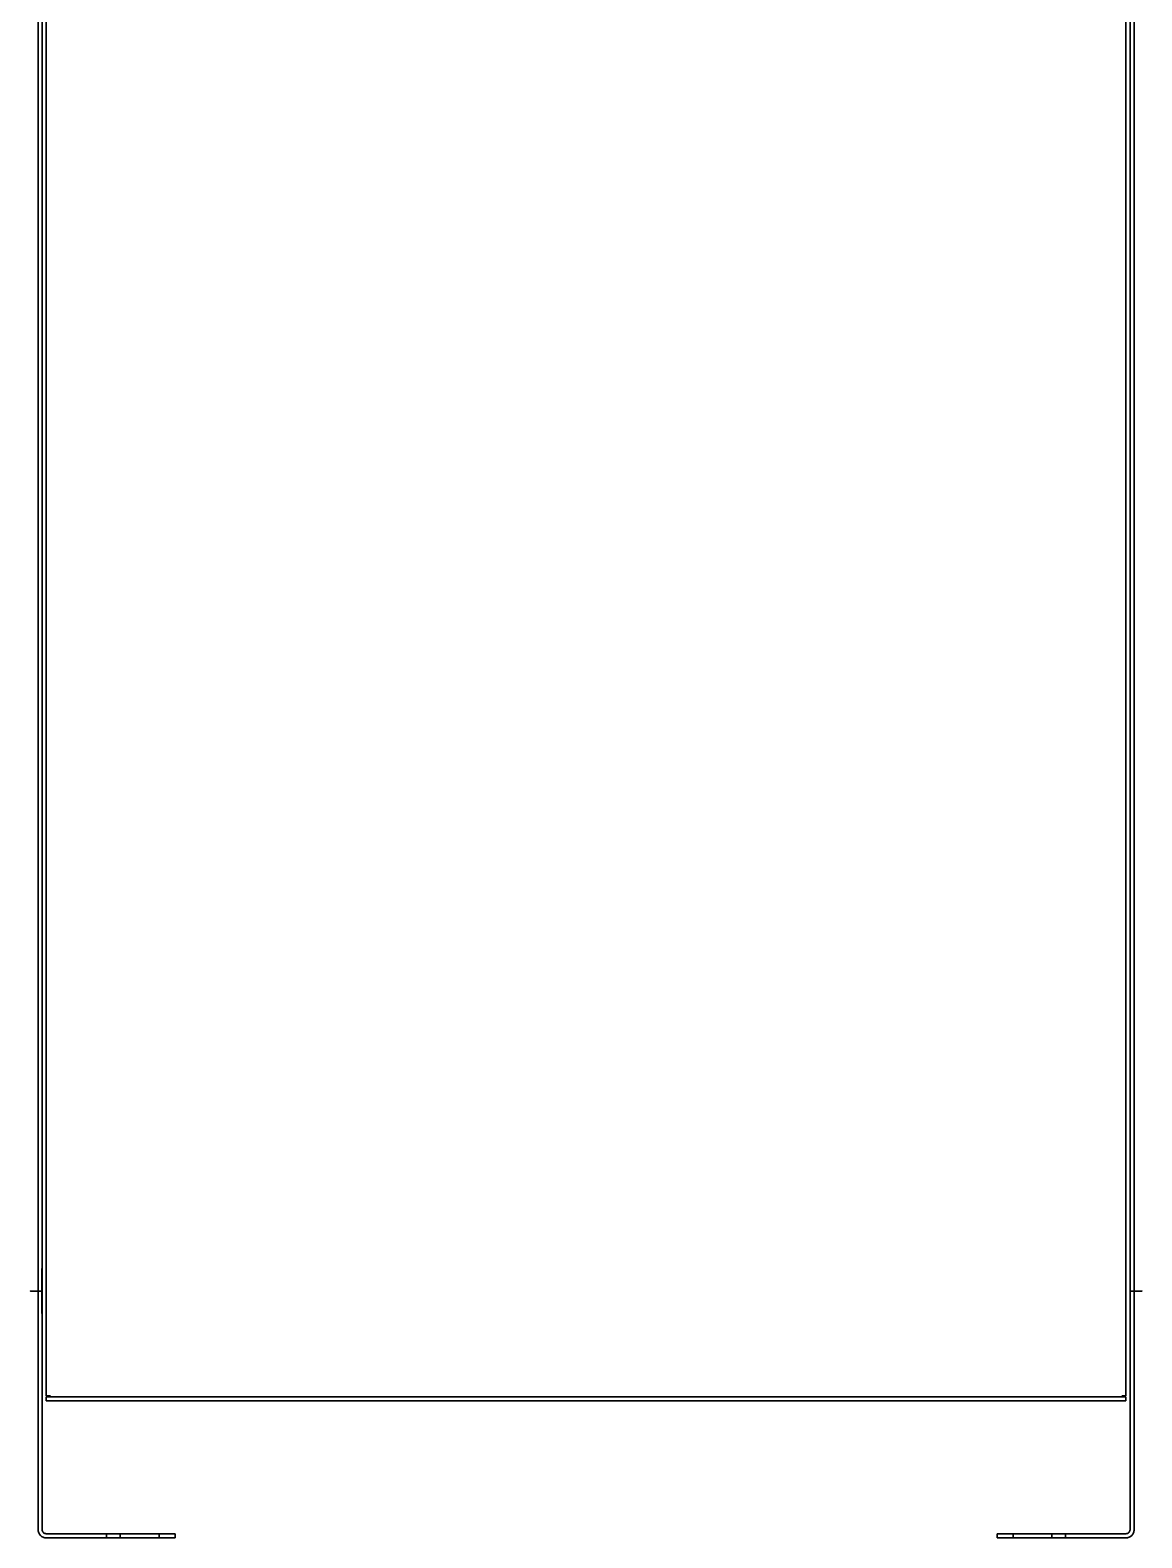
# Model space of a CAD drawing. Header units: inches. Extents: x -1371 to 1856, y -1888 to 3368.
# Drawn here: x -1371 to -221, y -1888 to -329 of the extents above; entities that cross this region are included whole.
import ezdxf

# ---------------------------------------------------------------- set-up
doc = ezdxf.new("R2010")
doc.units = ezdxf.units.IN
doc.header["$MEASUREMENT"] = 0
doc.layers.add('Warstwa 1', color=7, linetype='Continuous')

msp = doc.modelspace()

# ---------------------------------------------------------------- linework, layer by layer
at = {"layer": 'Warstwa 1', "color": 7, "lineweight": 35}
for points in [[(-1354, -534.1), (-1354, 392.4)], [(-1362.5, -1879.6), (-1362.5, 385.3)], [(-1362.5, 385.3), (-1362.5, -1879.6)], [(-1358.2, 385.3), (-1358.2, -1879.6)], [(-1358.2, -1879.6), (-1358.2, 385.3)], [(-237.1, -534.1), (-237.1, 389.2)], [(-237.1, 375.4), (-237.1, -534.1)], [(-232.8, 385.3), (-232.8, -1879.6)], [(-232.8, -1879.6), (-232.8, 385.3)], [(-228.6, -1879.6), (-228.6, 385.3)], [(-228.6, 385.3), (-228.6, -1879.6)], [(-1354, 65.3), (-1354, -1737.8)], [(-237.1, -1737.8), (-237.1, 65.3)], [(-1354, -122.8), (-1354, -1698.5)], [(-237.1, -1698.5), (-237.1, -122.8)], [(-1354, -534.1), (-1354, -612.8)], [(-1354, -534.1)], [(-1354, -612.8), (-1354, -534.1)], [(-237.1, -534.1)], [(-237.1, -534.1), (-237.1, -612.8)], [(-237.1, -534.1), (-237.1, -612.8)], [(-1354, -1737.8), (-1354, -612.8)], [(-1354, -612.8)], [(-1354, -1741.1), (-1354, -612.8)], [(-1349.7, -612.8)], [(-237.1, -612.8)], [(-237.1, -1741.1), (-237.1, -612.8)], [(-237.1, -612.8), (-237.1, -1737.8)], [(-244.6, -1598.9)], [(-244.6, -1603.2)], [(-1358.2, -1610.6), (-1358.2, -1655.6)], [(-1358.2, -1610.6), (-1358.2, -1655.6)], [(-1358.2, -1610.6)], [(-1354, -1655.6), (-1354, -1610.6)], [(-1354, -1610.6)], [(-1354, -1655.6), (-1354, -1610.6)], [(-237.1, -1610.6)], [(-237.1, -1655.6), (-237.1, -1610.6)], [(-232.8, -1610.6)], [(-232.8, -1655.6), (-232.8, -1610.6)], [(-232.8, -1610.6), (-232.8, -1655.6)], [(-1362.5, -1632.9), (-1358.2, -1632.9)], [(-1362.5, -1632.9), (-1362.5, -1632.9)], [(-1362.5, -1632.9), (-1358.2, -1632.9)], [(-1362.5, -1632.9), (-1362.5, -1632.9)], [(-1354, -1632.9), (-1354, -1703.8)], [(-1354, -1703.8), (-1354, -1632.9)], [(-237.1, -1632.9), (-237.1, -1703.8)], [(-237.1, -1632.9), (-237.1, -1703.8)], [(-237.1, -1632.9), (-237.1, -1632.9)], [(-228.6, -1632.9), (-232.8, -1632.9)], [(-228.6, -1632.9), (-232.8, -1632.9)], [(-228.6, -1632.9), (-228.6, -1632.9)], [(-228.6, -1632.9), (-228.6, -1632.9)], [(-1358.2, -1655.6)], [(-1354, -1655.6)], [(-237.1, -1655.6)], [(-232.8, -1655.6)], [(-1354, -1728.6), (-1354, -1698.5)], [(-237.1, -1728.6), (-237.1, -1698.5)], [(-1354, -1741.1), (-1354, -1728.6)], [(-237.1, -1741.1), (-237.1, -1728.6)], [(-1354, -1737.8), (-1354, -1741.1)], [(-1354, -1741.1), (-1354, -1737.8)], [(-1354, -1741.1)], [(-1349.7, -1741.1), (-1354, -1741.1)], [(-1349.7, -1741.1), (-1354, -1741.1)], [(-1354, -1741.1), (-1349.7, -1741.1)], [(-1354, -1741.1), (-1349.7, -1741.1)], [(-1354, -1741.1)], [(-1354, -1742.1), (-1354, -1746.3)], [(-1345.4, -1742.1), (-1354, -1742.1)], [(-237.1, -1742.1), (-1354, -1742.1)], [(-1354, -1742.1)], [(-1354, -1746.3), (-1354, -1742.1)], [(-1349.7, -1741.1)], [(-1349.7, -1741.1)], [(-1345.4, -1742.1), (-1348.7, -1742.1)], [(-1348.7, -1742.1)], [(-242.4, -1742.1), (-1348.7, -1742.1)], [(-1345.4, -1742.1), (-245.6, -1742.1)], [(-245.6, -1742.1), (-1345.4, -1742.1)], [(-237.1, -1742.1), (-245.6, -1742.1)], [(-242.4, -1742.1), (-245.6, -1742.1)], [(-242.4, -1742.1)], [(-241.4, -1741.1)], [(-241.4, -1741.1), (-237.1, -1741.1)], [(-241.4, -1741.1), (-237.1, -1741.1)], [(-241.4, -1741.1)], [(-237.1, -1741.1), (-241.4, -1741.1)], [(-241.4, -1741.1), (-237.1, -1741.1)], [(-237.1, -1737.8), (-237.1, -1741.1)], [(-237.1, -1737.8), (-237.1, -1741.1)], [(-237.1, -1741.1)], [(-237.1, -1741.1)], [(-237.1, -1742.1)], [(-237.1, -1742.1), (-237.1, -1746.3)], [(-237.1, -1746.3), (-237.1, -1742.1)], [(-1354, -1746.3), (-1345.4, -1746.3)], [(-1354, -1746.3), (-237.1, -1746.3)], [(-1354, -1746.3)], [(-1348.7, -1746.3), (-1345.4, -1746.3)], [(-1348.7, -1746.3), (-242.4, -1746.3)], [(-1348.7, -1746.3)], [(-1345.4, -1746.3), (-245.6, -1746.3)], [(-1345.4, -1746.3), (-245.6, -1746.3)], [(-245.6, -1746.3), (-237.1, -1746.3)], [(-242.4, -1746.3), (-245.6, -1746.3)], [(-242.4, -1746.3)], [(-237.1, -1746.3)], [(-1362.5, -1879.6)], [(-1358.2, -1879.6)], [(-1277.4, -1883.8), (-1354, -1883.8)], [(-1277.4, -1883.8), (-1354, -1883.8)], [(-1354, -1883.8)], [(-1291.6, -1883.8), (-1291.6, -1888.1)], [(-1291.6, -1883.8), (-1291.6, -1883.8)], [(-1291.6, -1883.8), (-1291.6, -1888.1)], [(-1291.6, -1883.8), (-1291.6, -1883.8)], [(-1277.4, -1888.1), (-1277.4, -1883.8)], [(-1237.3, -1883.8), (-1277.4, -1883.8)], [(-1277.4, -1883.8), (-1237.3, -1883.8)], [(-1277.4, -1888.1), (-1277.4, -1883.8)], [(-1237.3, -1883.8), (-1220.7, -1883.8)], [(-1220.7, -1883.8), (-1237.3, -1883.8)], [(-1237.3, -1888.1), (-1237.3, -1883.8)], [(-1237.3, -1883.8), (-1237.3, -1888.1)], [(-1220.7, -1888.1), (-1220.7, -1883.8)], [(-1220.7, -1883.8)], [(-1220.7, -1883.8), (-1220.7, -1888.1)], [(-370.3, -1888.1), (-370.3, -1883.8)], [(-370.3, -1883.8)], [(-370.3, -1883.8), (-370.3, -1888.1)], [(-353.7, -1883.8), (-370.3, -1883.8)], [(-370.3, -1883.8), (-353.7, -1883.8)], [(-353.7, -1883.8), (-313.6, -1883.8)], [(-313.6, -1883.8), (-353.7, -1883.8)], [(-353.7, -1888.1), (-353.7, -1883.8)], [(-353.7, -1883.8), (-353.7, -1888.1)], [(-313.6, -1883.8), (-313.6, -1888.1)], [(-313.6, -1883.8), (-237.1, -1883.8)], [(-313.6, -1888.1), (-313.6, -1883.8)], [(-313.6, -1883.8), (-237.1, -1883.8)], [(-299.5, -1883.8), (-299.5, -1888.1)], [(-299.5, -1883.8), (-299.5, -1883.8)], [(-299.5, -1883.8), (-299.5, -1888.1)], [(-299.5, -1883.8), (-299.5, -1883.8)], [(-237.1, -1883.8)], [(-232.8, -1879.6)], [(-228.6, -1879.6)], [(-1277.4, -1888.1), (-1354, -1888.1)], [(-1354, -1888.1), (-1277.4, -1888.1)], [(-1354, -1888.1)], [(-1237.3, -1888.1), (-1277.4, -1888.1)], [(-1220.7, -1888.1), (-1237.3, -1888.1)], [(-1220.7, -1888.1)], [(-370.3, -1888.1)], [(-353.7, -1888.1), (-370.3, -1888.1)], [(-313.6, -1888.1), (-353.7, -1888.1)], [(-313.6, -1888.1), (-237.1, -1888.1)], [(-237.1, -1888.1), (-313.6, -1888.1)], [(-237.1, -1888.1)]]:
    msp.add_lwpolyline(points, dxfattribs=at)
for points, knots in [([(-1362.5, -1632.9), (-1362.5, -1628.1), (-1362.5, -1623.3), (-1362.5, -1618.5), (-1362.5, -1623.3), (-1362.5, -1628.1), (-1362.5, -1632.9)], [0, 0, 0, 0, 1, 1, 1, 2, 2, 2, 2]), ([(-1362.5, -1632.9), (-1362.5, -1628.1), (-1362.5, -1623.3), (-1362.5, -1618.5), (-1362.5, -1623.3), (-1362.5, -1628.1), (-1362.5, -1632.9)], [0, 0, 0, 0, 1, 1, 1, 2, 2, 2, 2]), ([(-1362.5, -1632.9), (-1362.5, -1630.9), (-1362.5, -1628.7), (-1362.5, -1626.8), (-1362.5, -1625.3), (-1362.5, -1624.1), (-1362.5, -1622.1), (-1362.5, -1620.7), (-1362.5, -1618.8), (-1362.5, -1618.7), (-1362.5, -1618.7), (-1362.5, -1623.3), (-1362.5, -1626.1), (-1362.5, -1629.9), (-1362.5, -1630.2), (-1362.5, -1632.9)], [0, 0, 0, 0, 1, 1, 1, 2, 2, 2, 3, 3, 3, 4, 4, 4, 5, 5, 5, 5]), ([(-1362.5, -1632.9), (-1362.5, -1628.2), (-1362.5, -1623.5), (-1362.5, -1618.8), (-1362.5, -1623.5), (-1362.5, -1628.2), (-1362.5, -1632.9)], [0, 0, 0, 0, 1, 1, 1, 2, 2, 2, 2]), ([(-1358.4, -1632.9), (-1358.4, -1632.3), (-1358.4, -1631.7), (-1358.4, -1631.1), (-1358.4, -1630.6), (-1358.4, -1630.1), (-1358.4, -1629.5), (-1358.4, -1629), (-1358.4, -1628.5), (-1358.4, -1627.9), (-1358.4, -1627.4), (-1358.4, -1626.9), (-1358.4, -1626.4), (-1358.4, -1625.6), (-1358.4, -1624.9), (-1358.4, -1624.1), (-1358.4, -1623.4), (-1358.4, -1622.7), (-1358.4, -1622), (-1358.4, -1621.3), (-1358.4, -1620.6), (-1358.4, -1619.9), (-1358.4, -1619.3), (-1358.4, -1618.6), (-1358.4, -1618), (-1358.4, -1617.4), (-1358.4, -1616.8), (-1358.4, -1616.2), (-1358.4, -1615.7), (-1358.4, -1615.1), (-1358.4, -1614.6), (-1358.4, -1614.2), (-1358.4, -1613.7), (-1358.4, -1613.3), (-1358.4, -1612.8), (-1358.4, -1612.4), (-1358.4, -1612.1), (-1358.4, -1611.7), (-1358.4, -1611.4), (-1358.4, -1611.1), (-1358.4, -1610.9), (-1358.4, -1610.6), (-1358.4, -1610.4), (-1358.4, -1610.2), (-1358.4, -1610.1), (-1358.4, -1610), (-1358.4, -1609.9), (-1358.4, -1609.8), (-1358.4, -1609.8), (-1358.4, -1609.7), (-1358.4, -1609.7), (-1358.4, -1609.7), (-1358.4, -1609.8), (-1358.4, -1609.8), (-1358.4, -1609.9), (-1358.4, -1610), (-1358.4, -1610.1), (-1358.4, -1610.3), (-1358.4, -1610.5), (-1358.4, -1610.7), (-1358.4, -1611), (-1358.4, -1611.2), (-1358.4, -1611.5), (-1358.4, -1611.9), (-1358.4, -1612.2), (-1358.4, -1612.6), (-1358.4, -1613), (-1358.4, -1613.4), (-1358.4, -1613.8), (-1358.4, -1614.3), (-1358.4, -1614.8), (-1358.4, -1615.3), (-1358.4, -1615.9), (-1358.4, -1616.4), (-1358.4, -1617), (-1358.4, -1617.6), (-1358.4, -1618.2), (-1358.4, -1618.9), (-1358.4, -1619.5), (-1358.4, -1620.2), (-1358.4, -1620.9), (-1358.4, -1621.6), (-1358.4, -1622.7), (-1358.4, -1623.8), (-1358.4, -1624.9), (-1358.4, -1625.5), (-1358.4, -1626), (-1358.4, -1626.5), (-1358.4, -1627), (-1358.4, -1627.6), (-1358.4, -1628.1), (-1358.4, -1628.6), (-1358.4, -1629.2), (-1358.4, -1629.7), (-1358.4, -1630.2), (-1358.4, -1630.8), (-1358.4, -1631.3), (-1358.4, -1631.8), (-1358.4, -1632.4), (-1358.4, -1632.9)], [0, 0, 0, 0, 1, 1, 1, 2, 2, 2, 3, 3, 3, 4, 4, 4, 5, 5, 5, 6, 6, 6, 7, 7, 7, 8, 8, 8, 9, 9, 9, 10, 10, 10, 11, 11, 11, 12, 12, 12, 13, 13, 13, 14, 14, 14, 15, 15, 15, 16, 16, 16, 17, 17, 17, 18, 18, 18, 19, 19, 19, 20, 20, 20, 21, 21, 21, 22, 22, 22, 23, 23, 23, 24, 24, 24, 25, 25, 25, 26, 26, 26, 27, 27, 27, 28, 28, 28, 29, 29, 29, 30, 30, 30, 31, 31, 31, 32, 32, 32, 33, 33, 33, 33]), ([(-1358.4, -1632.9), (-1358.4, -1632.3), (-1358.4, -1631.7), (-1358.4, -1631.1), (-1358.4, -1630.6), (-1358.4, -1630.1), (-1358.4, -1629.5), (-1358.4, -1629), (-1358.4, -1628.5), (-1358.4, -1627.9), (-1358.4, -1627.4), (-1358.4, -1626.9), (-1358.4, -1626.4), (-1358.4, -1625.6), (-1358.4, -1624.9), (-1358.4, -1624.1), (-1358.4, -1623.4), (-1358.4, -1622.7), (-1358.4, -1622), (-1358.4, -1621.3), (-1358.4, -1620.6), (-1358.4, -1619.9), (-1358.4, -1619.3), (-1358.4, -1618.6), (-1358.4, -1618), (-1358.4, -1617.4), (-1358.4, -1616.8), (-1358.4, -1616.2), (-1358.4, -1615.7), (-1358.4, -1615.1), (-1358.4, -1614.6), (-1358.4, -1614.2), (-1358.4, -1613.7), (-1358.4, -1613.3), (-1358.4, -1612.8), (-1358.4, -1612.4), (-1358.4, -1612.1), (-1358.4, -1611.7), (-1358.4, -1611.4), (-1358.4, -1611.1), (-1358.4, -1610.9), (-1358.4, -1610.6), (-1358.4, -1610.4), (-1358.4, -1610.2), (-1358.4, -1610.1), (-1358.4, -1610), (-1358.4, -1609.9), (-1358.4, -1609.8), (-1358.4, -1609.8), (-1358.4, -1609.7), (-1358.4, -1609.7), (-1358.4, -1609.7), (-1358.4, -1609.8), (-1358.4, -1609.8), (-1358.4, -1609.9), (-1358.4, -1610), (-1358.4, -1610.1), (-1358.4, -1610.3), (-1358.4, -1610.5), (-1358.4, -1610.7), (-1358.4, -1611), (-1358.4, -1611.2), (-1358.4, -1611.5), (-1358.4, -1611.9), (-1358.4, -1612.2), (-1358.4, -1612.6), (-1358.4, -1613), (-1358.4, -1613.4), (-1358.4, -1613.8), (-1358.4, -1614.3), (-1358.4, -1614.8), (-1358.4, -1615.3), (-1358.4, -1615.9), (-1358.4, -1616.4), (-1358.4, -1617), (-1358.4, -1617.6), (-1358.4, -1618.2), (-1358.4, -1618.9), (-1358.4, -1619.5), (-1358.4, -1620.2), (-1358.4, -1620.9), (-1358.4, -1621.6), (-1358.4, -1622.7), (-1358.4, -1623.8), (-1358.4, -1624.9), (-1358.4, -1625.5), (-1358.4, -1626), (-1358.4, -1626.5), (-1358.4, -1627), (-1358.4, -1627.6), (-1358.4, -1628.1), (-1358.4, -1628.6), (-1358.4, -1629.2), (-1358.4, -1629.7), (-1358.4, -1630.2), (-1358.4, -1630.8), (-1358.4, -1631.3), (-1358.4, -1631.8), (-1358.4, -1632.4), (-1358.4, -1632.9)], [0, 0, 0, 0, 1, 1, 1, 2, 2, 2, 3, 3, 3, 4, 4, 4, 5, 5, 5, 6, 6, 6, 7, 7, 7, 8, 8, 8, 9, 9, 9, 10, 10, 10, 11, 11, 11, 12, 12, 12, 13, 13, 13, 14, 14, 14, 15, 15, 15, 16, 16, 16, 17, 17, 17, 18, 18, 18, 19, 19, 19, 20, 20, 20, 21, 21, 21, 22, 22, 22, 23, 23, 23, 24, 24, 24, 25, 25, 25, 26, 26, 26, 27, 27, 27, 28, 28, 28, 29, 29, 29, 30, 30, 30, 31, 31, 31, 32, 32, 32, 33, 33, 33, 33]), ([(-1358.2, -1632.9), (-1358.2, -1628.1), (-1358.2, -1623.3), (-1358.2, -1618.5), (-1358.2, -1623.3), (-1358.2, -1628.1), (-1358.2, -1632.9)], [0, 0, 0, 0, 1, 1, 1, 2, 2, 2, 2]), ([(-1358.2, -1632.9), (-1358.2, -1628.1), (-1358.2, -1623.3), (-1358.2, -1618.5), (-1358.2, -1623.3), (-1358.2, -1628.1), (-1358.2, -1632.9)], [0, 0, 0, 0, 1, 1, 1, 2, 2, 2, 2]), ([(-1354, -1632.9), (-1354, -1628), (-1354, -1623), (-1354, -1618.1), (-1354, -1623), (-1354, -1628), (-1354, -1632.9)], [0, 0, 0, 0, 1, 1, 1, 2, 2, 2, 2]), ([(-1354, -1632.9), (-1354, -1628.1), (-1354, -1623.3), (-1354, -1618.5), (-1354, -1623.3), (-1354, -1628.1), (-1354, -1632.9)], [0, 0, 0, 0, 1, 1, 1, 2, 2, 2, 2]), ([(-237.1, -1632.9), (-237.1, -1628), (-237.1, -1623), (-237.1, -1618.1), (-237.1, -1623), (-237.1, -1628), (-237.1, -1632.9)], [0, 0, 0, 0, 1, 1, 1, 2, 2, 2, 2]), ([(-232.8, -1632.9), (-232.8, -1628.1), (-232.8, -1623.3), (-232.8, -1618.5), (-232.8, -1623.3), (-232.8, -1628.1), (-232.8, -1632.9)], [0, 0, 0, 0, 1, 1, 1, 2, 2, 2, 2]), ([(-232.8, -1632.9), (-232.8, -1628.1), (-232.8, -1623.3), (-232.8, -1618.5), (-232.8, -1623.3), (-232.8, -1628.1), (-232.8, -1632.9)], [0, 0, 0, 0, 1, 1, 1, 2, 2, 2, 2]), ([(-232.7, -1632.9), (-232.7, -1632.4), (-232.7, -1631.8), (-232.7, -1631.3), (-232.7, -1630.8), (-232.7, -1630.2), (-232.7, -1629.7), (-232.7, -1629.2), (-232.7, -1628.6), (-232.7, -1628.1), (-232.7, -1627.6), (-232.7, -1627), (-232.7, -1626.5), (-232.7, -1626), (-232.7, -1625.5), (-232.7, -1624.9), (-232.7, -1623.8), (-232.7, -1622.7), (-232.7, -1621.6), (-232.7, -1620.9), (-232.7, -1620.2), (-232.7, -1619.5), (-232.7, -1618.9), (-232.7, -1618.2), (-232.7, -1617.6), (-232.7, -1617), (-232.7, -1616.4), (-232.7, -1615.9), (-232.7, -1615.3), (-232.7, -1614.8), (-232.7, -1614.3), (-232.7, -1613.8), (-232.7, -1613.4), (-232.7, -1613), (-232.7, -1612.6), (-232.7, -1612.2), (-232.7, -1611.9), (-232.7, -1611.5), (-232.7, -1611.2), (-232.7, -1611), (-232.7, -1610.7), (-232.7, -1610.5), (-232.7, -1610.3), (-232.7, -1610.1), (-232.7, -1610), (-232.7, -1609.9), (-232.7, -1609.8), (-232.7, -1609.8), (-232.7, -1609.7), (-232.7, -1609.7), (-232.7, -1609.7), (-232.7, -1609.8), (-232.7, -1609.8), (-232.7, -1609.9), (-232.7, -1610), (-232.7, -1610.1), (-232.7, -1610.2), (-232.7, -1610.4), (-232.7, -1610.6), (-232.7, -1610.9), (-232.7, -1611.1), (-232.7, -1611.4), (-232.7, -1611.7), (-232.7, -1612.1), (-232.7, -1612.4), (-232.7, -1612.8), (-232.7, -1613.3), (-232.7, -1613.7), (-232.7, -1614.2), (-232.7, -1614.6), (-232.7, -1615.1), (-232.7, -1615.7), (-232.7, -1616.2), (-232.7, -1616.8), (-232.7, -1617.4), (-232.7, -1618), (-232.7, -1618.6), (-232.7, -1619.3), (-232.7, -1619.9), (-232.7, -1620.6), (-232.7, -1621.3), (-232.7, -1622), (-232.7, -1622.7), (-232.7, -1623.4), (-232.7, -1624.1), (-232.7, -1624.9), (-232.7, -1625.6), (-232.7, -1626.4), (-232.7, -1626.9), (-232.7, -1627.4), (-232.7, -1627.9), (-232.7, -1628.5), (-232.7, -1629), (-232.7, -1629.5), (-232.7, -1630.1), (-232.7, -1630.6), (-232.7, -1631.1), (-232.7, -1631.7), (-232.7, -1632.3), (-232.7, -1632.9)], [0, 0, 0, 0, 1, 1, 1, 2, 2, 2, 3, 3, 3, 4, 4, 4, 5, 5, 5, 6, 6, 6, 7, 7, 7, 8, 8, 8, 9, 9, 9, 10, 10, 10, 11, 11, 11, 12, 12, 12, 13, 13, 13, 14, 14, 14, 15, 15, 15, 16, 16, 16, 17, 17, 17, 18, 18, 18, 19, 19, 19, 20, 20, 20, 21, 21, 21, 22, 22, 22, 23, 23, 23, 24, 24, 24, 25, 25, 25, 26, 26, 26, 27, 27, 27, 28, 28, 28, 29, 29, 29, 30, 30, 30, 31, 31, 31, 32, 32, 32, 33, 33, 33, 33]), ([(-232.7, -1632.9), (-232.7, -1632.4), (-232.7, -1631.8), (-232.7, -1631.3), (-232.7, -1630.8), (-232.7, -1630.2), (-232.7, -1629.7), (-232.7, -1629.2), (-232.7, -1628.6), (-232.7, -1628.1), (-232.7, -1627.6), (-232.7, -1627), (-232.7, -1626.5), (-232.7, -1626), (-232.7, -1625.5), (-232.7, -1624.9), (-232.7, -1623.8), (-232.7, -1622.7), (-232.7, -1621.6), (-232.7, -1620.9), (-232.7, -1620.2), (-232.7, -1619.5), (-232.7, -1618.9), (-232.7, -1618.2), (-232.7, -1617.6), (-232.7, -1617), (-232.7, -1616.4), (-232.7, -1615.9), (-232.7, -1615.3), (-232.7, -1614.8), (-232.7, -1614.3), (-232.7, -1613.8), (-232.7, -1613.4), (-232.7, -1613), (-232.7, -1612.6), (-232.7, -1612.2), (-232.7, -1611.9), (-232.7, -1611.5), (-232.7, -1611.2), (-232.7, -1611), (-232.7, -1610.7), (-232.7, -1610.5), (-232.7, -1610.3), (-232.7, -1610.1), (-232.7, -1610), (-232.7, -1609.9), (-232.7, -1609.8), (-232.7, -1609.8), (-232.7, -1609.7), (-232.7, -1609.7), (-232.7, -1609.7), (-232.7, -1609.8), (-232.7, -1609.8), (-232.7, -1609.9), (-232.7, -1610), (-232.7, -1610.1), (-232.7, -1610.2), (-232.7, -1610.4), (-232.7, -1610.6), (-232.7, -1610.9), (-232.7, -1611.1), (-232.7, -1611.4), (-232.7, -1611.7), (-232.7, -1612.1), (-232.7, -1612.4), (-232.7, -1612.8), (-232.7, -1613.3), (-232.7, -1613.7), (-232.7, -1614.2), (-232.7, -1614.6), (-232.7, -1615.1), (-232.7, -1615.7), (-232.7, -1616.2), (-232.7, -1616.8), (-232.7, -1617.4), (-232.7, -1618), (-232.7, -1618.6), (-232.7, -1619.3), (-232.7, -1619.9), (-232.7, -1620.6), (-232.7, -1621.3), (-232.7, -1622), (-232.7, -1622.7), (-232.7, -1623.4), (-232.7, -1624.1), (-232.7, -1624.9), (-232.7, -1625.6), (-232.7, -1626.4), (-232.7, -1626.9), (-232.7, -1627.4), (-232.7, -1627.9), (-232.7, -1628.5), (-232.7, -1629), (-232.7, -1629.5), (-232.7, -1630.1), (-232.7, -1630.6), (-232.7, -1631.1), (-232.7, -1631.7), (-232.7, -1632.3), (-232.7, -1632.9)], [0, 0, 0, 0, 1, 1, 1, 2, 2, 2, 3, 3, 3, 4, 4, 4, 5, 5, 5, 6, 6, 6, 7, 7, 7, 8, 8, 8, 9, 9, 9, 10, 10, 10, 11, 11, 11, 12, 12, 12, 13, 13, 13, 14, 14, 14, 15, 15, 15, 16, 16, 16, 17, 17, 17, 18, 18, 18, 19, 19, 19, 20, 20, 20, 21, 21, 21, 22, 22, 22, 23, 23, 23, 24, 24, 24, 25, 25, 25, 26, 26, 26, 27, 27, 27, 28, 28, 28, 29, 29, 29, 30, 30, 30, 31, 31, 31, 32, 32, 32, 33, 33, 33, 33]), ([(-228.6, -1632.9), (-228.6, -1628.1), (-228.6, -1623.3), (-228.6, -1618.5), (-228.6, -1623.3), (-228.6, -1628.1), (-228.6, -1632.9)], [0, 0, 0, 0, 1, 1, 1, 2, 2, 2, 2]), ([(-228.6, -1632.9), (-228.6, -1628.1), (-228.6, -1623.3), (-228.6, -1618.5), (-228.6, -1623.3), (-228.6, -1628.1), (-228.6, -1632.9)], [0, 0, 0, 0, 1, 1, 1, 2, 2, 2, 2]), ([(-228.6, -1632.9), (-228.6, -1628.2), (-228.6, -1623.5), (-228.6, -1618.8), (-228.6, -1623.5), (-228.6, -1628.2), (-228.6, -1632.9)], [0, 0, 0, 0, 1, 1, 1, 2, 2, 2, 2]), ([(-228.6, -1632.9), (-228.6, -1628.2), (-228.6, -1623.5), (-228.6, -1618.8), (-228.6, -1623.5), (-228.6, -1628.2), (-228.6, -1632.9)], [0, 0, 0, 0, 1, 1, 1, 2, 2, 2, 2]), ([(-1358.4, -1632.9), (-1360.6, -1632.9), (-1359.6, -1632.9), (-1362.8, -1632.9), (-1364.8, -1632.9), (-1368.3, -1632.9), (-1369.7, -1632.9), (-1370.4, -1632.9), (-1370.6, -1632.9), (-1370.3, -1632.9), (-1369.8, -1632.9), (-1368.4, -1632.9), (-1367.4, -1632.9), (-1365.7, -1632.9), (-1365.2, -1632.9), (-1364.1, -1632.9), (-1362.6, -1632.9), (-1360.1, -1632.9), (-1358.4, -1632.9)], [0, 0, 0, 0, 1, 1, 1, 2, 2, 2, 3, 3, 3, 4, 4, 4, 5, 5, 5, 6, 6, 6, 6]), ([(-1358.4, -1632.9), (-1360.6, -1632.9), (-1359, -1632.9), (-1362.4, -1632.9), (-1364.4, -1632.9), (-1368, -1632.9), (-1369.5, -1632.9), (-1369.8, -1632.9), (-1370.1, -1632.9), (-1370.2, -1632.9), (-1370.4, -1632.9), (-1370.5, -1632.9), (-1370.3, -1632.9), (-1370.2, -1632.9), (-1369.6, -1632.9), (-1369.1, -1632.9), (-1368.3, -1632.9), (-1367.6, -1632.9), (-1366.9, -1632.9), (-1365.7, -1632.9), (-1365, -1632.9), (-1364, -1632.9), (-1362.4, -1632.9), (-1360.1, -1632.9), (-1358.4, -1632.9)], [0, 0, 0, 0, 1, 1, 1, 2, 2, 2, 3, 3, 3, 4, 4, 4, 5, 5, 5, 6, 6, 6, 7, 7, 7, 8, 8, 8, 8]), ([(-1362.5, -1632.9), (-1362.5, -1637.7), (-1362.5, -1642.4), (-1362.5, -1647.1), (-1362.5, -1642.4), (-1362.5, -1637.7), (-1362.5, -1632.9)], [0, 0, 0, 0, 1, 1, 1, 2, 2, 2, 2]), ([(-1362.5, -1632.9), (-1362.5, -1637.7), (-1362.5, -1642.4), (-1362.5, -1647.1), (-1362.5, -1642.4), (-1362.5, -1637.7), (-1362.5, -1632.9)], [0, 0, 0, 0, 1, 1, 1, 2, 2, 2, 2]), ([(-1358.4, -1632.9), (-1358.4, -1633.5), (-1358.4, -1634), (-1358.4, -1634.6), (-1358.4, -1635.1), (-1358.4, -1635.7), (-1358.4, -1636.2), (-1358.4, -1636.7), (-1358.4, -1637.3), (-1358.4, -1637.8), (-1358.4, -1638.3), (-1358.4, -1638.9), (-1358.4, -1639.4), (-1358.4, -1639.9), (-1358.4, -1640.4), (-1358.4, -1640.9), (-1358.4, -1642.1), (-1358.4, -1643.2), (-1358.4, -1644.3), (-1358.4, -1645), (-1358.4, -1645.7), (-1358.4, -1646.3), (-1358.4, -1647), (-1358.4, -1647.6), (-1358.4, -1648.3), (-1358.4, -1648.9), (-1358.4, -1649.4), (-1358.4, -1650), (-1358.4, -1650.6), (-1358.4, -1651.1), (-1358.4, -1651.5), (-1358.4, -1652), (-1358.4, -1652.5), (-1358.4, -1652.9), (-1358.4, -1653.3), (-1358.4, -1653.7), (-1358.4, -1654), (-1358.4, -1654.4), (-1358.4, -1654.6), (-1358.4, -1654.9), (-1358.4, -1655.2), (-1358.4, -1655.4), (-1358.4, -1655.6), (-1358.4, -1655.7), (-1358.4, -1655.9), (-1358.4, -1656), (-1358.4, -1656.1), (-1358.4, -1656.1), (-1358.4, -1656.1), (-1358.4, -1656.1), (-1358.4, -1656.1), (-1358.4, -1656.1), (-1358.4, -1656.1), (-1358.4, -1656), (-1358.4, -1655.9), (-1358.4, -1655.8), (-1358.4, -1655.6), (-1358.4, -1655.5), (-1358.4, -1655.3), (-1358.4, -1655), (-1358.4, -1654.7), (-1358.4, -1654.5), (-1358.4, -1654.1), (-1358.4, -1653.8), (-1358.4, -1653.4), (-1358.4, -1653), (-1358.4, -1652.6), (-1358.4, -1652.2), (-1358.4, -1651.7), (-1358.4, -1651.2), (-1358.4, -1650.7), (-1358.4, -1650.2), (-1358.4, -1649.6), (-1358.4, -1649.1), (-1358.4, -1648.5), (-1358.4, -1647.9), (-1358.4, -1647.3), (-1358.4, -1646.6), (-1358.4, -1646), (-1358.4, -1645.3), (-1358.4, -1644.6), (-1358.4, -1643.9), (-1358.4, -1643.2), (-1358.4, -1642.5), (-1358.4, -1641.7), (-1358.4, -1641), (-1358.4, -1640.2), (-1358.4, -1639.5), (-1358.4, -1639), (-1358.4, -1638.5), (-1358.4, -1637.9), (-1358.4, -1637.4), (-1358.4, -1636.9), (-1358.4, -1636.4), (-1358.4, -1635.8), (-1358.4, -1635.3), (-1358.4, -1634.8), (-1358.4, -1634.1), (-1358.4, -1633.6), (-1358.4, -1632.9)], [0, 0, 0, 0, 1, 1, 1, 2, 2, 2, 3, 3, 3, 4, 4, 4, 5, 5, 5, 6, 6, 6, 7, 7, 7, 8, 8, 8, 9, 9, 9, 10, 10, 10, 11, 11, 11, 12, 12, 12, 13, 13, 13, 14, 14, 14, 15, 15, 15, 16, 16, 16, 17, 17, 17, 18, 18, 18, 19, 19, 19, 20, 20, 20, 21, 21, 21, 22, 22, 22, 23, 23, 23, 24, 24, 24, 25, 25, 25, 26, 26, 26, 27, 27, 27, 28, 28, 28, 29, 29, 29, 30, 30, 30, 31, 31, 31, 32, 32, 32, 33, 33, 33, 33]), ([(-1358.4, -1632.9), (-1358.4, -1633.5), (-1358.4, -1634), (-1358.4, -1634.6), (-1358.4, -1635.1), (-1358.4, -1635.7), (-1358.4, -1636.2), (-1358.4, -1636.7), (-1358.4, -1637.3), (-1358.4, -1637.8), (-1358.4, -1638.3), (-1358.4, -1638.9), (-1358.4, -1639.4), (-1358.4, -1639.9), (-1358.4, -1640.4), (-1358.4, -1640.9), (-1358.4, -1642.1), (-1358.4, -1643.2), (-1358.4, -1644.3), (-1358.4, -1645), (-1358.4, -1645.7), (-1358.4, -1646.3), (-1358.4, -1647), (-1358.4, -1647.6), (-1358.4, -1648.3), (-1358.4, -1648.9), (-1358.4, -1649.4), (-1358.4, -1650), (-1358.4, -1650.6), (-1358.4, -1651.1), (-1358.4, -1651.5), (-1358.4, -1652), (-1358.4, -1652.5), (-1358.4, -1652.9), (-1358.4, -1653.3), (-1358.4, -1653.7), (-1358.4, -1654), (-1358.4, -1654.4), (-1358.4, -1654.6), (-1358.4, -1654.9), (-1358.4, -1655.2), (-1358.4, -1655.4), (-1358.4, -1655.6), (-1358.4, -1655.7), (-1358.4, -1655.9), (-1358.4, -1656), (-1358.4, -1656.1), (-1358.4, -1656.1), (-1358.4, -1656.1), (-1358.4, -1656.1), (-1358.4, -1656.1), (-1358.4, -1656.1), (-1358.4, -1656.1), (-1358.4, -1656), (-1358.4, -1655.9), (-1358.4, -1655.8), (-1358.4, -1655.6), (-1358.4, -1655.5), (-1358.4, -1655.3), (-1358.4, -1655), (-1358.4, -1654.7), (-1358.4, -1654.5), (-1358.4, -1654.1), (-1358.4, -1653.8), (-1358.4, -1653.4), (-1358.4, -1653), (-1358.4, -1652.6), (-1358.4, -1652.2), (-1358.4, -1651.7), (-1358.4, -1651.2), (-1358.4, -1650.7), (-1358.4, -1650.2), (-1358.4, -1649.6), (-1358.4, -1649.1), (-1358.4, -1648.5), (-1358.4, -1647.9), (-1358.4, -1647.3), (-1358.4, -1646.6), (-1358.4, -1646), (-1358.4, -1645.3), (-1358.4, -1644.6), (-1358.4, -1643.9), (-1358.4, -1643.2), (-1358.4, -1642.5), (-1358.4, -1641.7), (-1358.4, -1641), (-1358.4, -1640.2), (-1358.4, -1639.5), (-1358.4, -1639), (-1358.4, -1638.5), (-1358.4, -1637.9), (-1358.4, -1637.4), (-1358.4, -1636.9), (-1358.4, -1636.4), (-1358.4, -1635.8), (-1358.4, -1635.3), (-1358.4, -1634.8), (-1358.4, -1634.1), (-1358.4, -1633.6), (-1358.4, -1632.9)], [0, 0, 0, 0, 1, 1, 1, 2, 2, 2, 3, 3, 3, 4, 4, 4, 5, 5, 5, 6, 6, 6, 7, 7, 7, 8, 8, 8, 9, 9, 9, 10, 10, 10, 11, 11, 11, 12, 12, 12, 13, 13, 13, 14, 14, 14, 15, 15, 15, 16, 16, 16, 17, 17, 17, 18, 18, 18, 19, 19, 19, 20, 20, 20, 21, 21, 21, 22, 22, 22, 23, 23, 23, 24, 24, 24, 25, 25, 25, 26, 26, 26, 27, 27, 27, 28, 28, 28, 29, 29, 29, 30, 30, 30, 31, 31, 31, 32, 32, 32, 33, 33, 33, 33]), ([(-1358.2, -1632.9), (-1358.2, -1637.8), (-1358.2, -1642.6), (-1358.2, -1647.4), (-1358.2, -1642.6), (-1358.2, -1637.8), (-1358.2, -1632.9)], [0, 0, 0, 0, 1, 1, 1, 2, 2, 2, 2]), ([(-1358.2, -1632.9), (-1358.2, -1637.8), (-1358.2, -1642.6), (-1358.2, -1647.4), (-1358.2, -1642.6), (-1358.2, -1637.8), (-1358.2, -1632.9)], [0, 0, 0, 0, 1, 1, 1, 2, 2, 2, 2]), ([(-1354, -1632.9), (-1354, -1637.8), (-1354, -1642.6), (-1354, -1647.4), (-1354, -1642.6), (-1354, -1637.8), (-1354, -1632.9)], [0, 0, 0, 0, 1, 1, 1, 2, 2, 2, 2]), ([(-237.1, -1632.9), (-237.1, -1637.8), (-237.1, -1642.6), (-237.1, -1647.4), (-237.1, -1642.6), (-237.1, -1637.8), (-237.1, -1632.9)], [0, 0, 0, 0, 1, 1, 1, 2, 2, 2, 2]), ([(-232.8, -1632.9), (-232.8, -1637.8), (-232.8, -1642.6), (-232.8, -1647.4), (-232.8, -1642.6), (-232.8, -1637.8), (-232.8, -1632.9)], [0, 0, 0, 0, 1, 1, 1, 2, 2, 2, 2]), ([(-232.8, -1632.9), (-232.8, -1637.8), (-232.8, -1642.6), (-232.8, -1647.4), (-232.8, -1642.6), (-232.8, -1637.8), (-232.8, -1632.9)], [0, 0, 0, 0, 1, 1, 1, 2, 2, 2, 2]), ([(-232.7, -1632.9), (-232.7, -1633.6), (-232.7, -1634.1), (-232.7, -1634.8), (-232.7, -1635.3), (-232.7, -1635.8), (-232.7, -1636.4), (-232.7, -1636.9), (-232.7, -1637.4), (-232.7, -1637.9), (-232.7, -1638.5), (-232.7, -1639), (-232.7, -1639.5), (-232.7, -1640.2), (-232.7, -1641), (-232.7, -1641.7), (-232.7, -1642.5), (-232.7, -1643.2), (-232.7, -1643.9), (-232.7, -1644.6), (-232.7, -1645.3), (-232.7, -1646), (-232.7, -1646.6), (-232.7, -1647.3), (-232.7, -1647.9), (-232.7, -1648.5), (-232.7, -1649.1), (-232.7, -1649.6), (-232.7, -1650.2), (-232.7, -1650.7), (-232.7, -1651.2), (-232.7, -1651.7), (-232.7, -1652.2), (-232.7, -1652.6), (-232.7, -1653), (-232.7, -1653.4), (-232.7, -1653.8), (-232.7, -1654.1), (-232.7, -1654.5), (-232.7, -1654.7), (-232.7, -1655), (-232.7, -1655.3), (-232.7, -1655.5), (-232.7, -1655.6), (-232.7, -1655.8), (-232.7, -1655.9), (-232.7, -1656), (-232.7, -1656.1), (-232.7, -1656.1), (-232.7, -1656.1), (-232.7, -1656.1), (-232.7, -1656.1), (-232.7, -1656.1), (-232.7, -1656.1), (-232.7, -1656), (-232.7, -1655.9), (-232.7, -1655.7), (-232.7, -1655.6), (-232.7, -1655.4), (-232.7, -1655.2), (-232.7, -1654.9), (-232.7, -1654.6), (-232.7, -1654.4), (-232.7, -1654), (-232.7, -1653.7), (-232.7, -1653.3), (-232.7, -1652.9), (-232.7, -1652.5), (-232.7, -1652), (-232.7, -1651.5), (-232.7, -1651.1), (-232.7, -1650.6), (-232.7, -1650), (-232.7, -1649.4), (-232.7, -1648.9), (-232.7, -1648.3), (-232.7, -1647.6), (-232.7, -1647), (-232.7, -1646.3), (-232.7, -1645.7), (-232.7, -1645), (-232.7, -1644.3), (-232.7, -1643.2), (-232.7, -1642.1), (-232.7, -1640.9), (-232.7, -1640.4), (-232.7, -1639.9), (-232.7, -1639.4), (-232.7, -1638.9), (-232.7, -1638.3), (-232.7, -1637.8), (-232.7, -1637.3), (-232.7, -1636.7), (-232.7, -1636.2), (-232.7, -1635.7), (-232.7, -1635.1), (-232.7, -1634.6), (-232.7, -1634), (-232.7, -1633.5), (-232.7, -1632.9)], [0, 0, 0, 0, 1, 1, 1, 2, 2, 2, 3, 3, 3, 4, 4, 4, 5, 5, 5, 6, 6, 6, 7, 7, 7, 8, 8, 8, 9, 9, 9, 10, 10, 10, 11, 11, 11, 12, 12, 12, 13, 13, 13, 14, 14, 14, 15, 15, 15, 16, 16, 16, 17, 17, 17, 18, 18, 18, 19, 19, 19, 20, 20, 20, 21, 21, 21, 22, 22, 22, 23, 23, 23, 24, 24, 24, 25, 25, 25, 26, 26, 26, 27, 27, 27, 28, 28, 28, 29, 29, 29, 30, 30, 30, 31, 31, 31, 32, 32, 32, 33, 33, 33, 33]), ([(-232.7, -1632.9), (-232.3, -1632.9), (-228.8, -1632.9), (-227, -1632.9), (-225.7, -1632.9), (-225.2, -1632.9), (-224.1, -1632.9), (-223, -1632.9), (-221.3, -1632.9), (-220.6, -1632.9), (-220.6, -1632.9), (-221, -1632.9), (-221.6, -1632.9), (-222.2, -1632.9), (-223.1, -1632.9), (-225, -1632.9), (-227.6, -1632.9), (-232.3, -1632.9), (-232.7, -1632.9)], [0, 0, 0, 0, 1, 1, 1, 2, 2, 2, 3, 3, 3, 4, 4, 4, 5, 5, 5, 6, 6, 6, 6]), ([(-232.7, -1632.9), (-232.7, -1633.6), (-232.7, -1634.1), (-232.7, -1634.8), (-232.7, -1635.3), (-232.7, -1635.8), (-232.7, -1636.4), (-232.7, -1636.9), (-232.7, -1637.4), (-232.7, -1637.9), (-232.7, -1638.5), (-232.7, -1639), (-232.7, -1639.5), (-232.7, -1640.2), (-232.7, -1641), (-232.7, -1641.7), (-232.7, -1642.5), (-232.7, -1643.2), (-232.7, -1643.9), (-232.7, -1644.6), (-232.7, -1645.3), (-232.7, -1646), (-232.7, -1646.6), (-232.7, -1647.3), (-232.7, -1647.9), (-232.7, -1648.5), (-232.7, -1649.1), (-232.7, -1649.6), (-232.7, -1650.2), (-232.7, -1650.7), (-232.7, -1651.2), (-232.7, -1651.7), (-232.7, -1652.2), (-232.7, -1652.6), (-232.7, -1653), (-232.7, -1653.4), (-232.7, -1653.8), (-232.7, -1654.1), (-232.7, -1654.5), (-232.7, -1654.7), (-232.7, -1655), (-232.7, -1655.3), (-232.7, -1655.5), (-232.7, -1655.6), (-232.7, -1655.8), (-232.7, -1655.9), (-232.7, -1656), (-232.7, -1656.1), (-232.7, -1656.1), (-232.7, -1656.1), (-232.7, -1656.1), (-232.7, -1656.1), (-232.7, -1656.1), (-232.7, -1656.1), (-232.7, -1656), (-232.7, -1655.9), (-232.7, -1655.7), (-232.7, -1655.6), (-232.7, -1655.4), (-232.7, -1655.2), (-232.7, -1654.9), (-232.7, -1654.6), (-232.7, -1654.4), (-232.7, -1654), (-232.7, -1653.7), (-232.7, -1653.3), (-232.7, -1652.9), (-232.7, -1652.5), (-232.7, -1652), (-232.7, -1651.5), (-232.7, -1651.1), (-232.7, -1650.6), (-232.7, -1650), (-232.7, -1649.4), (-232.7, -1648.9), (-232.7, -1648.3), (-232.7, -1647.6), (-232.7, -1647), (-232.7, -1646.3), (-232.7, -1645.7), (-232.7, -1645), (-232.7, -1644.3), (-232.7, -1643.2), (-232.7, -1642.1), (-232.7, -1640.9), (-232.7, -1640.4), (-232.7, -1639.9), (-232.7, -1639.4), (-232.7, -1638.9), (-232.7, -1638.3), (-232.7, -1637.8), (-232.7, -1637.3), (-232.7, -1636.7), (-232.7, -1636.2), (-232.7, -1635.7), (-232.7, -1635.1), (-232.7, -1634.6), (-232.7, -1634), (-232.7, -1633.5), (-232.7, -1632.9)], [0, 0, 0, 0, 1, 1, 1, 2, 2, 2, 3, 3, 3, 4, 4, 4, 5, 5, 5, 6, 6, 6, 7, 7, 7, 8, 8, 8, 9, 9, 9, 10, 10, 10, 11, 11, 11, 12, 12, 12, 13, 13, 13, 14, 14, 14, 15, 15, 15, 16, 16, 16, 17, 17, 17, 18, 18, 18, 19, 19, 19, 20, 20, 20, 21, 21, 21, 22, 22, 22, 23, 23, 23, 24, 24, 24, 25, 25, 25, 26, 26, 26, 27, 27, 27, 28, 28, 28, 29, 29, 29, 30, 30, 30, 31, 31, 31, 32, 32, 32, 33, 33, 33, 33]), ([(-232.7, -1632.9), (-230.9, -1632.9), (-228.2, -1632.9), (-226.9, -1632.9), (-225.9, -1632.9), (-225.6, -1632.9), (-223.6, -1632.9), (-222.7, -1632.9), (-221.5, -1632.9), (-221, -1632.9), (-220.7, -1632.9), (-220.6, -1632.9), (-220.6, -1632.9), (-220.6, -1632.9), (-220.6, -1632.9), (-220.7, -1632.9), (-220.7, -1632.9), (-220.7, -1632.9), (-220.7, -1632.9), (-220.7, -1632.9), (-220.8, -1632.9), (-220.9, -1632.9), (-221, -1632.9), (-221.3, -1632.9), (-221.6, -1632.9), (-223.1, -1632.9), (-226.6, -1632.9), (-228.5, -1632.9), (-231.9, -1632.9), (-230.5, -1632.9), (-232.7, -1632.9)], [0, 0, 0, 0, 1, 1, 1, 2, 2, 2, 3, 3, 3, 4, 4, 4, 5, 5, 5, 6, 6, 6, 7, 7, 7, 8, 8, 8, 9, 9, 9, 10, 10, 10, 10]), ([(-228.6, -1632.9), (-228.6, -1637.7), (-228.6, -1642.4), (-228.6, -1647.1), (-228.6, -1642.4), (-228.6, -1637.7), (-228.6, -1632.9)], [0, 0, 0, 0, 1, 1, 1, 2, 2, 2, 2]), ([(-228.6, -1632.9), (-228.6, -1637.7), (-228.6, -1642.4), (-228.6, -1647.1), (-228.6, -1642.4), (-228.6, -1637.7), (-228.6, -1632.9)], [0, 0, 0, 0, 1, 1, 1, 2, 2, 2, 2]), ([(-1354, -1703.8), (-1354, -1708.8), (-1354, -1713.7), (-1354, -1718.7), (-1354, -1713.7), (-1354, -1708.8), (-1354, -1703.8)], [0, 0, 0, 0, 1, 1, 1, 2, 2, 2, 2]), ([(-237.1, -1703.8), (-237.1, -1708.8), (-237.1, -1713.7), (-237.1, -1718.7), (-237.1, -1713.7), (-237.1, -1708.8), (-237.1, -1703.8)], [0, 0, 0, 0, 1, 1, 1, 2, 2, 2, 2]), ([(-1354, -1888.1), (-1355, -1888.1), (-1356.1, -1887.8), (-1357.2, -1887.4), (-1359.4, -1886.5), (-1360.9, -1885), (-1361.8, -1882.8), (-1362.2, -1881.7), (-1362.5, -1880.6), (-1362.5, -1879.6)], [0, 0, 0, 0, 1, 1, 1, 2, 2, 2, 3, 3, 3, 3]), ([(-1362.5, -1879.6), (-1362.5, -1880.6), (-1362.2, -1881.7), (-1361.8, -1882.8), (-1360.9, -1885), (-1359.4, -1886.5), (-1357.2, -1887.4), (-1356.1, -1887.8), (-1355, -1888.1), (-1354, -1888.1)], [0, 0, 0, 0, 1, 1, 1, 2, 2, 2, 3, 3, 3, 3]), ([(-1358.2, -1879.6), (-1358.2, -1880.1), (-1358.1, -1880.6), (-1357.9, -1881.2), (-1357.4, -1882.3), (-1356.7, -1883), (-1355.6, -1883.5), (-1355, -1883.7), (-1354.5, -1883.8), (-1354, -1883.8)], [0, 0, 0, 0, 1, 1, 1, 2, 2, 2, 3, 3, 3, 3]), ([(-1354, -1883.8), (-1354.5, -1883.8), (-1355, -1883.7), (-1355.6, -1883.5), (-1356.7, -1883), (-1357.4, -1882.3), (-1357.9, -1881.2), (-1358.1, -1880.6), (-1358.2, -1880.1), (-1358.2, -1879.6)], [0, 0, 0, 0, 1, 1, 1, 2, 2, 2, 3, 3, 3, 3]), ([(-1291.6, -1883.8), (-1285.9, -1883.8), (-1280.3, -1883.8), (-1274.6, -1883.8), (-1280.3, -1883.8), (-1285.9, -1883.8), (-1291.6, -1883.8)], [0, 0, 0, 0, 1, 1, 1, 2, 2, 2, 2]), ([(-1291.6, -1883.8), (-1288.4, -1883.8), (-1287.4, -1883.8), (-1283.1, -1883.8), (-1279.8, -1883.8), (-1274.6, -1883.8), (-1274.6, -1883.8), (-1274.6, -1883.8), (-1279.8, -1883.8), (-1283.1, -1883.8), (-1287.4, -1883.8), (-1288.4, -1883.8), (-1291.6, -1883.8)], [0, 0, 0, 0, 1, 1, 1, 2, 2, 2, 3, 3, 3, 4, 4, 4, 4]), ([(-299.5, -1883.8), (-305.1, -1883.8), (-310.8, -1883.8), (-316.5, -1883.8), (-310.8, -1883.8), (-305.1, -1883.8), (-299.5, -1883.8)], [0, 0, 0, 0, 1, 1, 1, 2, 2, 2, 2]), ([(-299.5, -1883.8), (-305.1, -1883.8), (-310.8, -1883.8), (-316.5, -1883.8), (-310.8, -1883.8), (-305.1, -1883.8), (-299.5, -1883.8)], [0, 0, 0, 0, 1, 1, 1, 2, 2, 2, 2]), ([(-232.8, -1879.6), (-232.8, -1880.1), (-233, -1880.6), (-233.2, -1881.2), (-233.6, -1882.3), (-234.4, -1883), (-235.5, -1883.5), (-236, -1883.7), (-236.6, -1883.8), (-237.1, -1883.8)], [0, 0, 0, 0, 1, 1, 1, 2, 2, 2, 3, 3, 3, 3]), ([(-237.1, -1888.1), (-236, -1888.1), (-234.9, -1887.8), (-233.9, -1887.4), (-231.7, -1886.5), (-230.2, -1885), (-229.3, -1882.8), (-228.8, -1881.7), (-228.6, -1880.6), (-228.6, -1879.6)], [0, 0, 0, 0, 1, 1, 1, 2, 2, 2, 3, 3, 3, 3]), ([(-228.6, -1879.6), (-228.6, -1880.6), (-228.8, -1881.7), (-229.3, -1882.8), (-230.2, -1885), (-231.7, -1886.5), (-233.9, -1887.4), (-234.9, -1887.8), (-236, -1888.1), (-237.1, -1888.1)], [0, 0, 0, 0, 1, 1, 1, 2, 2, 2, 3, 3, 3, 3]), ([(-237.1, -1883.8), (-236.6, -1883.8), (-236, -1883.7), (-235.5, -1883.5), (-234.4, -1883), (-233.6, -1882.3), (-233.2, -1881.2), (-233, -1880.6), (-232.8, -1880.1), (-232.8, -1879.6)], [0, 0, 0, 0, 1, 1, 1, 2, 2, 2, 3, 3, 3, 3]), ([(-1291.6, -1888.1), (-1297.3, -1888.1), (-1302.9, -1888.1), (-1308.6, -1888.1), (-1302.9, -1888.1), (-1297.3, -1888.1), (-1291.6, -1888.1)], [0, 0, 0, 0, 1, 1, 1, 2, 2, 2, 2]), ([(-1291.6, -1888.1), (-1297.3, -1888.1), (-1302.9, -1888.1), (-1308.6, -1888.1), (-1302.9, -1888.1), (-1297.3, -1888.1), (-1291.6, -1888.1)], [0, 0, 0, 0, 1, 1, 1, 2, 2, 2, 2]), ([(-1291.6, -1888.1), (-1285.9, -1888.1), (-1280.3, -1888.1), (-1274.6, -1888.1), (-1280.3, -1888.1), (-1285.9, -1888.1), (-1291.6, -1888.1)], [0, 0, 0, 0, 1, 1, 1, 2, 2, 2, 2]), ([(-1291.6, -1888.1), (-1285.9, -1888.1), (-1280.3, -1888.1), (-1274.6, -1888.1), (-1280.3, -1888.1), (-1285.9, -1888.1), (-1291.6, -1888.1)], [0, 0, 0, 0, 1, 1, 1, 2, 2, 2, 2]), ([(-1237.3, -1888.1), (-1239.7, -1888.1), (-1242.4, -1888.1), (-1245.3, -1888.1), (-1248.2, -1888.1), (-1251.5, -1888.1), (-1254.9, -1888.1), (-1256.6, -1888.1), (-1258.4, -1888.1), (-1260.2, -1888.1), (-1262, -1888.1), (-1263.9, -1888.1), (-1265.8, -1888.1), (-1267.7, -1888.1), (-1269.6, -1888.1), (-1271.6, -1888.1), (-1273.5, -1888.1), (-1275.5, -1888.1), (-1277.4, -1888.1)], [0, 0, 0, 0, 1, 1, 1, 2, 2, 2, 3, 3, 3, 4, 4, 4, 5, 5, 5, 6, 6, 6, 6]), ([(-1220.7, -1888.1), (-1220.7, -1888.1), (-1220.8, -1888.1), (-1221, -1888.1), (-1221.2, -1888.1), (-1221.5, -1888.1), (-1221.9, -1888.1), (-1222.3, -1888.1), (-1222.8, -1888.1), (-1223.4, -1888.1), (-1224, -1888.1), (-1224.6, -1888.1), (-1225.4, -1888.1), (-1226.9, -1888.1), (-1228.7, -1888.1), (-1230.7, -1888.1), (-1232.7, -1888.1), (-1235, -1888.1), (-1237.3, -1888.1)], [0, 0, 0, 0, 1, 1, 1, 2, 2, 2, 3, 3, 3, 4, 4, 4, 5, 5, 5, 6, 6, 6, 6]), ([(-370.3, -1888.1), (-370.3, -1888.1), (-370.2, -1888.1), (-370, -1888.1), (-369.8, -1888.1), (-369.5, -1888.1), (-369.1, -1888.1), (-368.7, -1888.1), (-368.2, -1888.1), (-367.7, -1888.1), (-367.1, -1888.1), (-366.4, -1888.1), (-365.7, -1888.1), (-364.2, -1888.1), (-362.4, -1888.1), (-360.4, -1888.1), (-358.3, -1888.1), (-356.1, -1888.1), (-353.7, -1888.1)], [0, 0, 0, 0, 1, 1, 1, 2, 2, 2, 3, 3, 3, 4, 4, 4, 5, 5, 5, 6, 6, 6, 6]), ([(-353.7, -1888.1), (-351.4, -1888.1), (-348.7, -1888.1), (-345.8, -1888.1), (-342.8, -1888.1), (-339.6, -1888.1), (-336.2, -1888.1), (-334.4, -1888.1), (-332.7, -1888.1), (-330.8, -1888.1), (-329, -1888.1), (-327.1, -1888.1), (-325.3, -1888.1), (-323.4, -1888.1), (-321.4, -1888.1), (-319.5, -1888.1), (-317.6, -1888.1), (-315.6, -1888.1), (-313.6, -1888.1)], [0, 0, 0, 0, 1, 1, 1, 2, 2, 2, 3, 3, 3, 4, 4, 4, 5, 5, 5, 6, 6, 6, 6]), ([(-299.5, -1888.1), (-305.1, -1888.1), (-310.8, -1888.1), (-316.5, -1888.1), (-310.8, -1888.1), (-305.1, -1888.1), (-299.5, -1888.1)], [0, 0, 0, 0, 1, 1, 1, 2, 2, 2, 2]), ([(-299.5, -1888.1), (-305.1, -1888.1), (-310.8, -1888.1), (-316.5, -1888.1), (-310.8, -1888.1), (-305.1, -1888.1), (-299.5, -1888.1)], [0, 0, 0, 0, 1, 1, 1, 2, 2, 2, 2]), ([(-299.5, -1888.1), (-293.8, -1888.1), (-288.1, -1888.1), (-282.5, -1888.1), (-288.1, -1888.1), (-293.8, -1888.1), (-299.5, -1888.1)], [0, 0, 0, 0, 1, 1, 1, 2, 2, 2, 2]), ([(-299.5, -1888.1), (-293.8, -1888.1), (-288.1, -1888.1), (-282.5, -1888.1), (-288.1, -1888.1), (-293.8, -1888.1), (-299.5, -1888.1)], [0, 0, 0, 0, 1, 1, 1, 2, 2, 2, 2])]:
    msp.add_open_spline(points, degree=3, knots=knots, dxfattribs=at)
msp.add_open_spline([(-237.1, -1655.6), (-237.1, -1640.6), (-237.1, -1625.6), (-237.1, -1610.6)], degree=3, dxfattribs=at)

doc.saveas('drawing.dxf')
